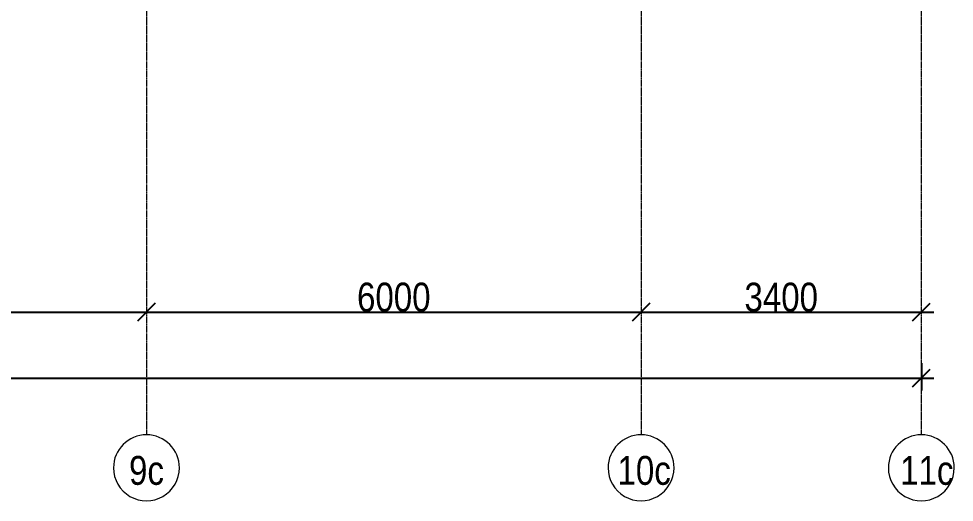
# Model space of a CAD drawing. Header units: metres. Extents: x 14298 to 227756, y -64870 to 286334.
# Drawn here: x 76513 to 87863, y -64870 to -59009 of the extents above; entities that cross this region are included whole.
import ezdxf

# ---------------------------------------------------------------- set-up
doc = ezdxf.new("R2010")
doc.units = ezdxf.units.M
doc.linetypes.add('ADSK_Линия сетки', pattern=[21, 12, -3, 3, -3])
for name, color, linetype, lineweight in [('A-ANNO-DIMS', 7, 'Continuous', 9), ('S-GRID', 7, 'Continuous', 9), ('S-GRID-IDEN', 7, 'Continuous', 9)]:
    doc.layers.add(name, color=color, linetype=linetype, lineweight=lineweight)
doc.styles.add('GOST Common_I', font='ARIALN.TTF', dxfattribs={"height": 350})
doc.dimstyles.new('ADSK_Основной_3_5', dxfattribs={"dimscale": 304.8, "dimtxt": 352.000249, "dimasz": 0.695866, "dimexe": 0.492126, "dimexo": 0.984252, "dimgap": 0, "dimtad": 1, "dimdec": 3, "dimrnd": 0.001, "dimdsep": 46, "dimtxsty": 'GOST Common_I', "dimblk1": 'OBLIQUE', "dimblk2": 'OBLIQUE', "dimsah": 1, "dimcen": 0.09, "dimdle": 0.492126, "dimazin": 0, "dimtfac": 1, "dimtdec": 4, "dimtix": 1, "dimtmove": 0, "dimatfit": 3, "dimfxl": 1, "dimtvp": 1, "dimtolj": 1, "dimtzin": 0, "dimarcsym": 2})

# ---------------------------------------------------------------- blocks, each defined once
blk = doc.blocks.new('Ось сетки - D8-1256827-1 этаж')
at = {"layer": 'S-GRID-IDEN'}
for start, end in [(360, 180), (180, 360)]:
    blk.add_arc((0, 0), 4, start, end, dxfattribs=at)
blk = doc.blocks.new('_Oblique')
at = {"color": 0, "linetype": 'ByBlock', "lineweight": -2}
blk.add_line((-0.5, -0.5), (0.5, 0.5), dxfattribs=at)
blk = doc.blocks.new('DIMBLOCK8-1 этаж')
at = {"layer": 'A-ANNO-DIMS', "color": 0, "lineweight": -2, "transparency": 16777216}
for p, q in [((71913, -62564), (78213, -62564)), ((72063, -62714), (72063, -62714)), ((78063, -62714), (78063, -62714))]:
    blk.add_line(p, q, dxfattribs=at)
at = {"layer": 'Defpoints', "color": 0, "transparency": 16777216}
for p in [(72063, -62414), (78063, -62414), (78063, -62564)]:
    blk.add_point(p, dxfattribs=at)
at = {"layer": 'A-ANNO-DIMS', "color": 0, "lineweight": -2, "transparency": 16777216, "xscale": 212.1, "yscale": 212.1, "zscale": 212.1, "rotation": 180}
blk.add_blockref('_Oblique', (72063, -62564), dxfattribs=at)
at = {"layer": 'A-ANNO-DIMS', "color": 0, "lineweight": -2, "transparency": 16777216, "xscale": 212.1, "yscale": 212.1, "zscale": 212.1}
blk.add_blockref('_Oblique', (78063, -62564), dxfattribs=at)
at = {"layer": 'A-ANNO-DIMS', "color": 0, "lineweight": 15, "transparency": 16777216, "insert": (75063, -62386), "char_height": 350, "width": 945.03, "attachment_point": 5, "style": 'GOST Common_I'}
blk.add_mtext('\\A1;6000', dxfattribs=at)
blk = doc.blocks.new('DIMBLOCK9-1 этаж')
at = {"layer": 'A-ANNO-DIMS', "color": 0, "lineweight": -2, "transparency": 16777216}
for p, q in [((77913, -62564), (84213, -62564)), ((78063, -62714), (78063, -62714)), ((84063, -62714), (84063, -62714))]:
    blk.add_line(p, q, dxfattribs=at)
at = {"layer": 'Defpoints', "color": 0, "transparency": 16777216}
for p in [(78063, -62414), (84063, -62414), (84063, -62564)]:
    blk.add_point(p, dxfattribs=at)
at = {"layer": 'A-ANNO-DIMS', "color": 0, "lineweight": -2, "transparency": 16777216, "xscale": 212.1, "yscale": 212.1, "zscale": 212.1, "rotation": 180}
blk.add_blockref('_Oblique', (78063, -62564), dxfattribs=at)
at = {"layer": 'A-ANNO-DIMS', "color": 0, "lineweight": -2, "transparency": 16777216, "xscale": 212.1, "yscale": 212.1, "zscale": 212.1}
blk.add_blockref('_Oblique', (84063, -62564), dxfattribs=at)
at = {"layer": 'A-ANNO-DIMS', "color": 0, "lineweight": 15, "transparency": 16777216, "insert": (81063, -62386), "char_height": 350, "width": 945.03, "attachment_point": 5, "style": 'GOST Common_I'}
blk.add_mtext('\\A1;6000', dxfattribs=at)
blk = doc.blocks.new('DIMBLOCK10-1 этаж')
at = {"layer": 'A-ANNO-DIMS', "color": 0, "lineweight": -2, "transparency": 16777216}
for p, q in [((83913, -62564), (87613, -62564)), ((84063, -62714), (84063, -62714)), ((87463, -62714), (87463, -62714))]:
    blk.add_line(p, q, dxfattribs=at)
at = {"layer": 'Defpoints', "color": 0, "transparency": 16777216}
for p in [(84063, -62414), (87463, -62414), (87463, -62564)]:
    blk.add_point(p, dxfattribs=at)
at = {"layer": 'A-ANNO-DIMS', "color": 0, "lineweight": -2, "transparency": 16777216, "xscale": 212.1, "yscale": 212.1, "zscale": 212.1, "rotation": 180}
blk.add_blockref('_Oblique', (84063, -62564), dxfattribs=at)
at = {"layer": 'A-ANNO-DIMS', "color": 0, "lineweight": -2, "transparency": 16777216, "xscale": 212.1, "yscale": 212.1, "zscale": 212.1}
blk.add_blockref('_Oblique', (87463, -62564), dxfattribs=at)
at = {"layer": 'A-ANNO-DIMS', "color": 0, "lineweight": 15, "transparency": 16777216, "insert": (85763, -62386), "char_height": 350, "width": 980.83, "attachment_point": 5, "style": 'GOST Common_I'}
blk.add_mtext('\\A1;3400', dxfattribs=at)
blk = doc.blocks.new('DIMBLOCK15-1 этаж')
at = {"layer": 'A-ANNO-DIMS', "color": 0, "lineweight": -2, "transparency": 16777216}
for p, q in [((32663, -63184), (32663, -63514)), ((87463, -63184), (87463, -63514)), ((32513, -63364), (87613, -63364))]:
    blk.add_line(p, q, dxfattribs=at)
at = {"layer": 'Defpoints', "color": 0, "transparency": 16777216}
for p in [(32663, -62884), (87463, -62884), (87463, -63364)]:
    blk.add_point(p, dxfattribs=at)
at = {"layer": 'A-ANNO-DIMS', "color": 0, "lineweight": -2, "transparency": 16777216, "xscale": 212.1, "yscale": 212.1, "zscale": 212.1, "rotation": 180}
blk.add_blockref('_Oblique', (32663, -63364), dxfattribs=at)
at = {"layer": 'A-ANNO-DIMS', "color": 0, "lineweight": -2, "transparency": 16777216, "xscale": 212.1, "yscale": 212.1, "zscale": 212.1}
blk.add_blockref('_Oblique', (87463, -63364), dxfattribs=at)
at = {"layer": 'A-ANNO-DIMS', "color": 0, "lineweight": 15, "transparency": 16777216, "insert": (60063, -63186), "char_height": 350, "width": 1217.09, "attachment_point": 5, "style": 'GOST Common_I'}
blk.add_mtext('\\A1;54800', dxfattribs=at)

msp = doc.modelspace()

# ---------------------------------------------------------------- linework, layer by layer
at = {"layer": 'S-GRID', "linetype": 'ADSK_Линия сетки', "lineweight": 15}
for p, q in [((78062.6532, -38095.4453), (78062.6532, -64052.4737)), ((84062.6532, -38095.4453), (84062.6532, -64052.4737)), ((87462.6532, -38095.4453), (87462.6532, -64052.4737))]:
    msp.add_line(p, q, dxfattribs=at)

# ---------------------------------------------------------------- block references
at = {"layer": 'S-GRID-IDEN', "lineweight": 15, "xscale": 99.99999999999993, "yscale": 99.99999999999993, "zscale": 99.99999999999993, "rotation": 180}
for p in [(78062.6532, -64452.4737), (84062.6532, -64452.4737), (87462.6532, -64452.4737)]:
    msp.add_blockref('Ось сетки - D8-1256827-1 этаж', p, dxfattribs=at)

# ---------------------------------------------------------------- texts
at = {"layer": 'S-GRID-IDEN', "lineweight": 15, "char_height": 350, "attachment_point": 1, "style": 'GOST Common_I'}
for s, insert, width in [('9с', (77851.1192, -64308.6099), 461.772), ('10с', (83777.1192, -64308.6099), 641.35), ('11с', (87205.9192, -64308.6099), 570.8015)]:
    msp.add_mtext(s, dxfattribs=dict(at, insert=insert, width=width))

# ---------------------------------------------------------------- dimensions: what is measured, and where the dimension line sits
at = {"layer": 'A-ANNO-DIMS', "lineweight": 15}
for base, p1, p2, override, picture, middle in [((78062.6532, -62564.3923), (72062.6532, -62414.4149), (78062.6532, -62414.4149), {"dimpost": '<>', "dimfxl": 6000}, 'DIMBLOCK8-1 этаж', (75062.6532, -62385.6917)), ((84062.6532, -62564.3923), (78062.6532, -62414.4149), (84062.6532, -62414.4149), {"dimpost": '<>', "dimfxl": 6000}, 'DIMBLOCK9-1 этаж', (81062.6532, -62385.6917)), ((87462.6532, -62564.3923), (84062.6532, -62414.4149), (87462.6532, -62414.4149), {"dimpost": '<>', "dimfxl": 3400}, 'DIMBLOCK10-1 этаж', (85762.6532, -62385.6917)), ((87462.6532, -63364.3923), (32662.6532, -62884.1574), (87462.6532, -62884.1574), {"dimpost": '<>', "dimfxl": 54800}, 'DIMBLOCK15-1 этаж', (60062.6532, -63185.6917))]:
    dim = msp.add_linear_dim(base=base, p1=p1, p2=p2, dimstyle='ADSK_Основной_3_5', override=override, dxfattribs=at)
    dim.commit()
    dim.dimension.update_dxf_attribs({"geometry": picture, "text_midpoint": middle})

doc.saveas('drawing.dxf')
